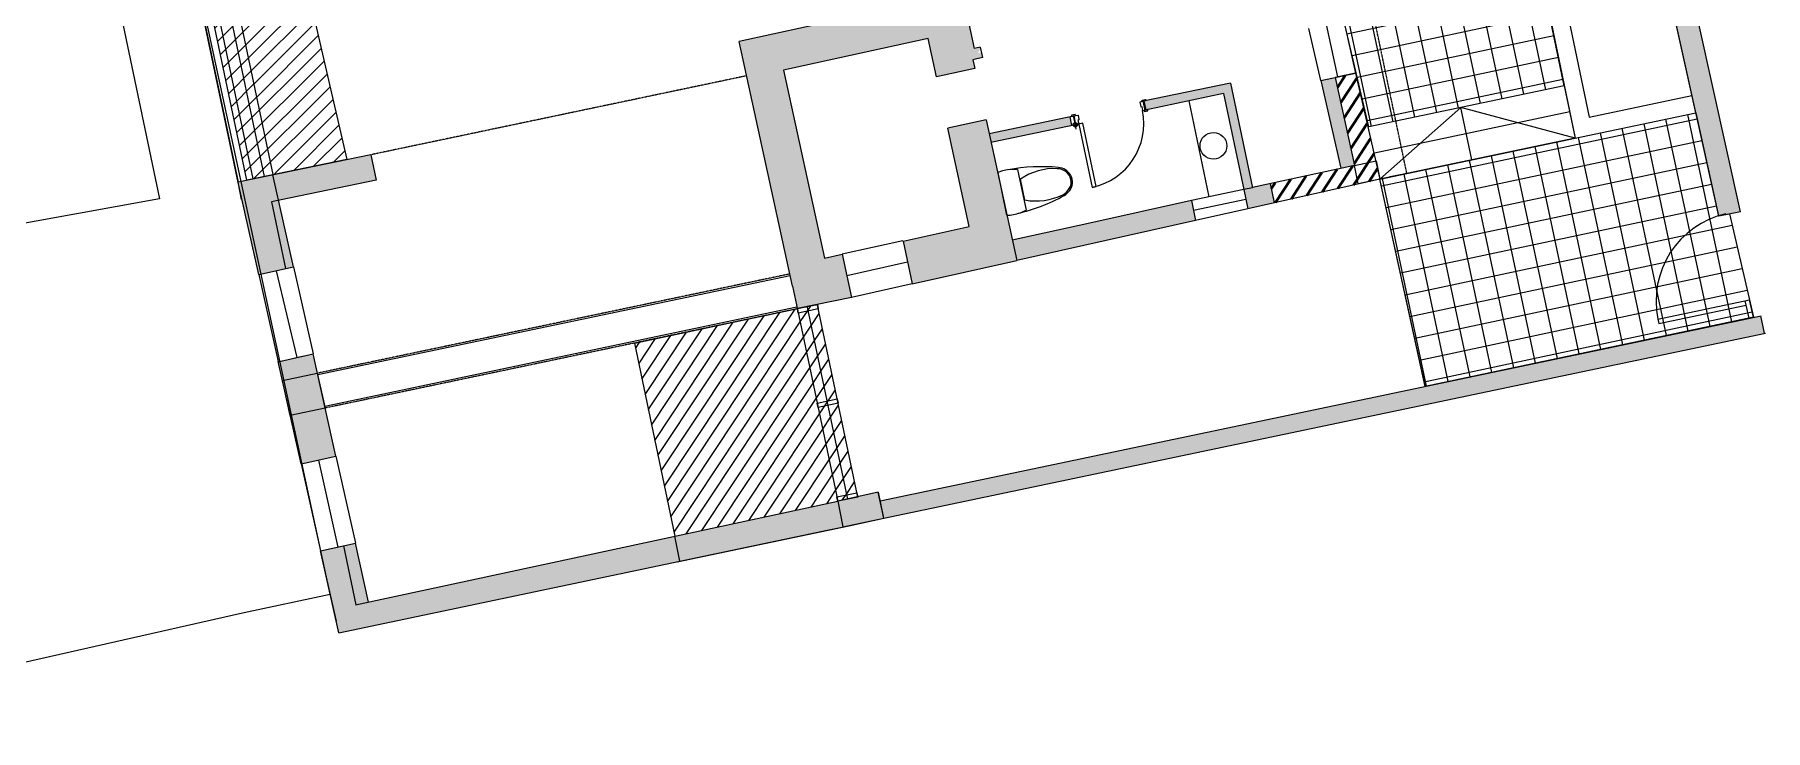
# Model space of a CAD drawing. Header units: inches. Extents: x 18308143 to 18311226, y 67592878 to 67595053.
# Drawn here: x 18309284 to 18311226, y 67593051 to 67593832 of the extents above; entities that cross this region are included whole.
import ezdxf

# ---------------------------------------------------------------- set-up
doc = ezdxf.new("R2010")
doc.units = ezdxf.units.IN
doc.header["$MEASUREMENT"] = 0
doc.linetypes.add('DASHED2', pattern=[0.375, 0.25, -0.125])
doc.linetypes.add('HIDDEN2', pattern=[0.1875, 0.125, -0.0625])
for name, color, linetype in [('A-Anno-Dim 100', 9, 'Continuous'), ('A-Concrete', 4, 'Continuous'), ('A-Dashed', 9, 'DASHED2'), ('A-Door', 9, 'Continuous'), ('A-Flor-Strs', 8, 'Continuous'), ('A-Hatch Conc.', 141, 'Continuous'), ('A-Hatch Wall', 240, 'Continuous'), ('A-HATCH-01', 30, 'Continuous'), ('A-hatch-floor', 253, 'Continuous'), ('A-Ovhd', 9, 'HIDDEN2'), ('A-pfix', 12, 'Continuous'), ('A-View 4', 8, 'Continuous'), ('A-Wall', 3, 'Continuous'), ('A-Wall Hatch', 252, 'Continuous'), ('A-Window', 12, 'Continuous')]:
    doc.layers.add(name, color=color, linetype=linetype)
pattern_1 = [(56.42, (18309002.724, 67594278.166), (-10.413925, 6.91377), [])]
pattern_2 = [(56.867, (18310786.951, 67593698.818), (-10.4675, 6.8323), [])]

# ---------------------------------------------------------------- blocks, each defined once
blk = doc.blocks.new('toilete')
at = {"linetype": 'Continuous'}
for p, q in [((24.5, 0), (-24.5, 0)), ((23.3, -22.5), (-23.3, -22.5)), ((-12, -23.5), (12, -23.5))]:
    blk.add_line(p, q, dxfattribs=at)
blk.add_lwpolyline([(23.3, -22.5), (24.5, -16.8), (25.2, -11.4), (25.2, -5.6), (24.5, 0)])
for start, end in [(170.5377, 187.7399), (187.7399, 195.822)]:
    blk.add_arc((26.2, -8.5), 51.5, start, end, dxfattribs=at)
for centre, radius, start, end in [((177.4, -7.8), 202.5, 181.2224, 197.2477), ((-177.4, -7.8), 202.5, 342.7523, 358.7776), ((49.8, -49.3), 66.9, 157.3737, 194.7786), ((-49.8, -49.3), 66.9, 345.2214, 22.6263), ((1.4, -62.5), 18.2, 197.2477, 249.5476), ((2.6, -61.7), 18.1, 194.7786, 226.8543), ((0, -64.5), 14.3, 226.8543, 313.1457), ((-1.4, -62.5), 18.2, 290.4524, 342.7523), ((-2.6, -61.7), 18.1, 313.1457, 345.2214), ((0, -66.1), 14.3, 249.5476, 290.4524)]:
    blk.add_arc(centre, radius, start, end)
blk = doc.blocks.new('*U23')
for p, q in [((0, 0), (0, -100)), ((762, 0), (862, 0)), ((810, 50), (810, -50)), ((810, 0), (810, -100))]:
    blk.add_line(p, q)
blk.add_lwpolyline([(725, 727), (725, 1), (769, 1), (769, 727)], close=True)
for points in [[(20, 14), (-18, 14, 0.414214), (-20, 12), (-20, 0), (-10, 0), (-10, 2), (0, 2), (0, 0), (22, 0), (22, 12, 0.414214)], [(790, 14), (828, 14, -0.414214), (830, 12), (830, 0), (820, 0), (820, 2), (810, 2), (810, 0), (788, 0), (788, 12, -0.414214)], [(20, -114), (-18, -114, -0.414214), (-20, -112), (-20, -100), (-10, -100), (-10, -102), (0, -102), (0, -100), (22, -100), (22, -112, -0.414214)], [(790, -114), (828, -114, 0.414214), (830, -112), (830, -100), (820, -100), (820, -102), (810, -102), (810, -100), (788, -100), (788, -112, 0.414214)]]:
    blk.add_lwpolyline(points, format="xyb", close=True)
for points in [[(49, -100, 0.414214), (51, -98), (51, -48, 0.414214), (49, -46), (39, -46), (39, -2, 0.414214), (37, 0), (7, 0), (7, -100), (49, -100)], [(761, -100, -0.414214), (759, -98), (759, -48, -0.414214), (761, -46), (771, -46), (771, -2, -0.414214), (773, 0), (803, 0), (803, -100), (761, -100)]]:
    blk.add_lwpolyline(points, format="xyb")
for centre, radius in [((769, 0), 1.5), ((810, 0), 25)]:
    blk.add_circle(centre, radius)
blk.add_arc((768, 0), 726, 90, 180)

msp = doc.modelspace()

# ---------------------------------------------------------------- hatches: boundary and pattern name
at = {"layer": 'A-Hatch Conc.', "lineweight": 50}
h = msp.add_hatch(dxfattribs=at)
h.set_pattern_fill('ANSI31', color=256, scale=100)
h.set_pattern_definition(pattern_2)
h.paths.add_polyline_path([(18310788.5, 67593689.9), (18310764.6, 67593684.9), (18310768.9, 67593664.4), (18310793.2, 67593669.5)])
at = {"layer": 'A-Hatch Conc.'}
h = msp.add_hatch(color=256, dxfattribs=at)
h.dxf.hatch_style = 1
h.paths.add_polyline_path([(18309600.9, 67593451.7), (18309561.8, 67593443.5), (18309570.5, 67593404.5), (18309609.7, 67593412.7)])
h = msp.add_hatch(color=256, dxfattribs=at)
h.dxf.hatch_style = 1
h.paths.add_polyline_path([(18310190.7, 67593279.4), (18310236.4, 67593289), (18310230.2, 67593318.3), (18310184.9, 67593308.1)])
at = {"layer": 'A-Hatch Wall'}
h = msp.add_hatch(color=256, dxfattribs=at)
h.dxf.hatch_style = 1
h.paths.add_polyline_path([(18311029.2, 67594394.2), (18311004.7, 67594389), (18311009.1, 67594369.4), (18310921, 67594350.7), (18310916.7, 67594370.3), (18310906.9, 67594368.2), (18310911.2, 67594348.7), (18310808.7, 67594326.9), (18310765.9, 67594530.6), (18310925.6, 67594563.7), (18310946.7, 67594468.3), (18311010, 67594482.1), (18311004.8, 67594506.6), (18310965.7, 67594498), (18310965.7, 67594498.3), (18310950.1, 67594568.9), (18310988.5, 67594577.9), (18310983.2, 67594602.1), (18310958.7, 67594597.1), (18310736.2, 67594549.9), (18310789.6, 67594297.3), (18311014.5, 67594345), (18311173.3, 67593627.8), (18311197.7, 67593633)])
h = msp.add_hatch(dxfattribs=at)
h.set_pattern_fill('ANSI31', color=256, scale=100)
h.set_pattern_definition([(45, (0, 0), (-8.8388347648, 8.8388347648), [])])
h.paths.add_polyline_path([(18309424, 67594231.7), (18309404.4, 67594227.6), (18309458.3, 67593971.2), (18309477.9, 67593975.2)])
h.paths.add_polyline_path([(18309477.9, 67593975.2), (18309487.9, 67593977.2), (18309433.8, 67594233.7), (18309424, 67594231.7)])
h.paths.add_polyline_path([(18309487.9, 67593977.2), (18309495.8, 67593937.9), (18309551.1, 67593675.5), (18309634, 67593691.4), (18309505.2, 67594248.8), (18309433.8, 67594233.7)])
h.paths.add_polyline_path([(18309521.9, 67593668.3), (18309541.3, 67593673.6), (18309486.2, 67593936), (18309466.5, 67593932)])
h.paths.add_polyline_path([(18309495.8, 67593938), (18309486.2, 67593936), (18309541.3, 67593673.6), (18309551.1, 67593675.5)])
h = msp.add_hatch(color=256, dxfattribs=at)
h.dxf.hatch_style = 1
h.paths.add_polyline_path([(18310625.5, 67593777.3), (18310528.6, 67593757), (18310530.7, 67593747.2), (18310530.8, 67593747.2), (18310617.8, 67593765.5), (18310640.4, 67593657.9), (18310650.2, 67593659.9)])
h = msp.add_hatch(color=256, dxfattribs=at)
h.dxf.hatch_style = 1
h.paths.add_polyline_path([(18310743.1, 67593783.6), (18310726.8, 67593780.1), (18310749.4, 67593681.6), (18310764.6, 67593684.9)])
at = {"layer": 'A-Hatch Wall', "lineweight": 50}
h = msp.add_hatch(dxfattribs=at)
h.set_pattern_fill('ANSI31', color=256, scale=100)
h.set_pattern_definition(pattern_2)
h.paths.add_polyline_path([(18310765.9, 67593788.4), (18310743.1, 67593783.4), (18310764.6, 67593684.9), (18310788.5, 67593689.9)])
at = {"layer": 'A-Hatch Wall'}
h = msp.add_hatch(color=256, dxfattribs=at)
h.dxf.hatch_style = 1
h.paths.add_polyline_path([(18310445.2, 67593739.5), (18310354.6, 67593720.4), (18310356.8, 67593710.7), (18310447.2, 67593729.7)])
at = {"layer": 'A-Hatch Wall', "lineweight": 50}
h = msp.add_hatch(dxfattribs=at)
h.set_pattern_fill('ANSI31', color=256, scale=100)
h.set_pattern_definition(pattern_2)
h.paths.add_polyline_path([(18310764.6, 67593684.9), (18310670, 67593664.3), (18310674.5, 67593642.9), (18310769, 67593664.1)])
at = {"layer": 'A-Hatch Wall'}
h = msp.add_hatch(color=256, dxfattribs=at)
h.dxf.hatch_style = 1
h.paths.add_polyline_path([(18309557.5, 67593645.7), (18309549.6, 67593644), (18309565.3, 67593569.1), (18309574.2, 67593571.1)])
h = msp.add_hatch(dxfattribs=at)
h.set_pattern_fill('ANSI31', color=256, scale=100)
h.set_pattern_definition(pattern_1)
h.paths.add_polyline_path([(18310139.7, 67593523.4), (18310139.5, 67593524), (18309956.6, 67593485.6), (18310002.1, 67593268.8), (18310184.9, 67593308.1)])
h = msp.add_hatch(dxfattribs=at)
h.set_pattern_fill('ANSI31', color=256, scale=100)
h.set_pattern_definition(pattern_1)
h.paths.add_polyline_path([(18310150.8, 67593526.5), (18310139.5, 67593524.2), (18310139.7, 67593523.4), (18310184.9, 67593308.1), (18310196.1, 67593310.6)])
h = msp.add_hatch(dxfattribs=at)
h.set_pattern_fill('ANSI31', color=256, scale=100)
h.set_pattern_definition(pattern_1)
h.paths.add_polyline_path([(18310162, 67593528.9), (18310150.8, 67593526.5), (18310196.1, 67593310.6), (18310207.3, 67593313.2)])
h = msp.add_hatch(color=256, dxfattribs=at)
h.dxf.hatch_style = 1
h.paths.add_polyline_path([(18311220.7, 67593516.2), (18310232.4, 67593308.6), (18310236.4, 67593289), (18311224.7, 67593496.6)])
h = msp.add_hatch(color=256, dxfattribs=at)
h.dxf.hatch_style = 1
h.paths.add_polyline_path([(18309596.1, 67593473.5), (18309557, 67593464.8), (18309561.8, 67593443.5), (18309600.9, 67593451.7)])
h = msp.add_hatch(color=256, dxfattribs=at)
h.dxf.hatch_style = 1
h.paths.add_polyline_path([(18309609.7, 67593412.7), (18309570.5, 67593404.5), (18309582.7, 67593350), (18309621.8, 67593358.6)])
h = msp.add_hatch(color=256, dxfattribs=at)
h.dxf.hatch_style = 1
h.paths.add_polyline_path([(18310184.9, 67593308.1), (18310002.1, 67593268.8), (18310007.8, 67593240.9), (18310174.7, 67593276), (18310190.7, 67593279.4)])
h = msp.add_hatch(color=256, dxfattribs=at)
h.dxf.hatch_style = 1
h.paths.add_polyline_path([(18309643.6, 67593261.1), (18309630.3, 67593258.2), (18309644.2, 67593192), (18309658.4, 67593195)])
at = {"layer": 'A-hatch-floor'}
h = msp.add_hatch(dxfattribs=at)
h.set_pattern_fill('NET', color=256, scale=200, angle=12)
h.paths.add_polyline_path([(18310607.7, 67594490.6), (18310742.8, 67594518.7), (18310790, 67594295.3), (18310887.3, 67594318), (18311000, 67593774.2), (18310780.6, 67593728.1), (18310729.8, 67593945.6), (18310820.5, 67593967.3), (18310770.1, 67594196.9), (18310679, 67594175.1)])
h = msp.add_hatch(dxfattribs=at)
h.set_pattern_fill('NET', color=256, scale=200, angle=12)
h.paths.add_polyline_path([(18310793.2, 67593669.5), (18311147.5, 67593743.9), (18311173.1, 67593628.4), (18311185.5, 67593630.4), (18311212.2, 67593514.5), (18310843.9, 67593437)])
at = {"layer": 'A-Wall Hatch'}
for points in [[(18310189.7, 67593585.2), (18310170.1, 67593580.9), (18310124.1, 67593791.9), (18310286.3, 67593827.3), (18310295.7, 67593784.3), (18310338.7, 67593793.7), (18310336.5, 67593803.4), (18310347.3, 67593805.8), (18310346, 67593811.8), (18310341.9, 67593811), (18310345.1, 67593815.8), (18310344.7, 67593817.5), (18310337.9, 67593816), (18310326.9, 67593866.6), (18310323.7, 67593868.4), (18310326.3, 67593869), (18310324.3, 67593878.6), (18310074.1, 67593824), (18310134, 67593549.5), (18310139.5, 67593524.2), (18310200.2, 67593536.9)], [(18310351.2, 67593736), (18310308.2, 67593726.7), (18310332.3, 67593616.3), (18310258.1, 67593600.1), (18310268.5, 67593552.2), (18310385.6, 67593578.3)], [(18309636.3, 67593691.8), (18309551.4, 67593674.3), (18309557.2, 67593645.6), (18309642, 67593663.3)], [(18309636.3, 67593691.8), (18309642, 67593663.3), (18309666.9, 67593668.5), (18309660.8, 67593696.8)], [(18309551.4, 67593674.3), (18309512.1, 67593666.2), (18309517.3, 67593642.2), (18309518.3, 67593637.7), (18309549.6, 67593644), (18309557.2, 67593645.6)], [(18310670, 67593664.3), (18310650.2, 67593659.9), (18310650.2, 67593659.9), (18310640.4, 67593657.9), (18310644.9, 67593636.3), (18310674.5, 67593642.9)], [(18309549.6, 67593644), (18309518.3, 67593637.7), (18309535.2, 67593562.4), (18309565.3, 67593569.1)], [(18310581.7, 67593645.5), (18310467.6, 67593620.2), (18310380.6, 67593601.2), (18310385.6, 67593578.3), (18310586.3, 67593623.2)], [(18309630.3, 67593258.2), (18309604.6, 67593252.4), (18309612.3, 67593217.6), (18309619.3, 67593186.9), (18309643.9, 67593191.9), (18309644.2, 67593192)], [(18310002.1, 67593268.8), (18309644.2, 67593192), (18309649.5, 67593165.6), (18310007.8, 67593240.9)], [(18309644.2, 67593192), (18309619.2, 67593186.9), (18309625.1, 67593160.5), (18309649.5, 67593165.6)]]:
    msp.add_hatch(color=256, dxfattribs=at).paths.add_polyline_path(points)

# ---------------------------------------------------------------- linework, layer by layer
at = {"layer": 'A-Anno-Dim 100'}
msp.add_lwpolyline([(18309512, 67593665.7), (18309367.8, 67594353.1)], dxfattribs=at)
at = {"layer": 'A-Concrete'}
msp.add_lwpolyline([(18310764.6, 67593684.9), (18310788.9, 67593690), (18310793.2, 67593669.5), (18310768.9, 67593664.4)], close=True, dxfattribs=at)
for points in [[(18309609.7, 67593412.7), (18309570.4, 67593404.4), (18309561.8, 67593443.5), (18309600.9, 67593451.7), (18309609.7, 67593412.7)], [(18310230.2, 67593318.3), (18310184.9, 67593308.1), (18310190.7, 67593279.4), (18310236.4, 67593289), (18310230.5, 67593318.4)]]:
    msp.add_lwpolyline(points, dxfattribs=at)
at = {"layer": 'A-Dashed'}
msp.add_lwpolyline([(18310823.4, 67593675.8), (18310793.2, 67593669.5)], dxfattribs=at)
at = {"layer": 'A-Door'}
msp.add_arc((18311203, 67593532.9), 100, 102.5207, 191.8669, dxfattribs=at)
at = {"layer": 'A-Flor-Strs'}
for points in [[(18310607.7, 67594490.6), (18310742.8, 67594518.7), (18310790, 67594295.3), (18310887.3, 67594318), (18311000, 67593774.2), (18310780.6, 67593728.1), (18310729.8, 67593945.6), (18310820.5, 67593967.3), (18310770.1, 67594196.9), (18310679, 67594175.1)], [(18310793.2, 67593669.5), (18311147.5, 67593743.9), (18311173.1, 67593628.4), (18311185.5, 67593630.4), (18311212.2, 67593514.5), (18310843.9, 67593437)]]:
    msp.add_lwpolyline(points, close=True, dxfattribs=at)
for points in [[(18309516.8, 67593183.1), (18309615.4, 67593203.8), (18309386.3, 67594265.1), (18309641.8, 67594318.7), (18309607.2, 67594483.1), (18309524, 67594465.6), (18309540, 67594389.3), (18309279.7, 67594334.7), (18309424, 67593647.3), (18308830.5, 67593539.9), (18308933, 67593051.1), (18309516.8, 67593183.1)], [(18311000, 67593774.2), (18310780.6, 67593728.1)], [(18311006.2, 67593744.9), (18310787, 67593698.8)], [(18310896.3, 67593691.1), (18310884, 67593749.9), (18310793.2, 67593669.5)], [(18311012.3, 67593715.5), (18310884, 67593749.9)], [(18311012.3, 67593715.5), (18310793.2, 67593669.5)], [(18309515.9, 67593646.6), (18309512.1, 67593666.2)], [(18310843.8, 67593437.6), (18310793.2, 67593669.5)], [(18309514.9, 67593652.4), (18309519.2, 67593632.9)]]:
    msp.add_lwpolyline(points, dxfattribs=at)
at = {"layer": 'A-HATCH-01'}
for p, q in [((18310131.4, 67593561.2), (18309601.4, 67593449.8)), ((18310139.1, 67593526), (18309609.2, 67593414.6))]:
    msp.add_line(p, q, dxfattribs=at)
for points in [[(18311186.4, 67593630.6), (18311186.4, 67593630.6)], [(18311105.1, 67593512.4), (18311207.9, 67593534)], [(18311106.2, 67593507.5), (18311204, 67593528.1)], [(18311207.3, 67593513.4), (18311203, 67593532.9)], [(18311212.2, 67593514.5), (18311207.9, 67593534)], [(18311105.1, 67593512.4), (18311106.2, 67593507.5)]]:
    msp.add_lwpolyline(points, dxfattribs=at)
at = {"layer": 'A-Ovhd'}
for p, q in [((18310082.6, 67593785.4), (18309660.8, 67593696.8)), ((18310131, 67593563.1), (18309600.9, 67593451.7)), ((18310139.5, 67593524), (18309609.7, 67593412.7))]:
    msp.add_line(p, q, dxfattribs=at)
msp.add_lwpolyline([(18310823.4, 67593675.8), (18310644.1, 67594529), (18310598.1, 67594519.3)], dxfattribs=at)
at = {"layer": 'A-pfix'}
msp.add_lwpolyline([(18310578.6, 67593757.3), (18310601.2, 67593649.6)], dxfattribs=at)
msp.add_circle((18310606.3, 67593706.9), 15, dxfattribs=at)
at = {"layer": 'A-View 4'}
for p, q in [((18310906.9, 67594322.2), (18311027.8, 67593739.2)), ((18311027.8, 67593739.2), (18311143.2, 67593763.5))]:
    msp.add_line(p, q, dxfattribs=at)
msp.add_lwpolyline([(18310887.3, 67594318), (18311012.3, 67593715.5), (18311147.5, 67593743.9), (18311014.5, 67594345)], close=True, dxfattribs=at)
for points in [[(18311000, 67593774.2), (18310888, 67594314.9)], [(18311000, 67593774.2), (18311012.3, 67593715.5)]]:
    msp.add_lwpolyline(points, dxfattribs=at)
at = {"layer": 'A-Wall'}
for p, q in [((18310324.3, 67593878.6), (18310074.1, 67593824)), ((18310324.3, 67593878.6), (18310337.9, 67593816)), ((18310134, 67593549.5), (18310074.1, 67593824)), ((18310286.3, 67593827.3), (18310124.1, 67593791.9)), ((18310295.7, 67593784.3), (18310286.3, 67593827.3)), ((18310344.7, 67593817.5), (18310337.9, 67593816)), ((18310344.7, 67593817.5), (18310347.3, 67593805.8)), ((18310347.3, 67593805.8), (18310336.5, 67593803.4)), ((18310336.5, 67593803.4), (18310338.7, 67593793.7)), ((18310124.1, 67593791.9), (18310170.1, 67593580.9)), ((18310338.7, 67593793.7), (18310295.7, 67593784.3)), ((18310726.8, 67593780.1), (18310765.9, 67593788.4)), ((18310743.1, 67593783.4), (18310764.6, 67593684.9)), ((18310351.2, 67593736), (18310308.2, 67593726.7)), ((18310332.3, 67593616.3), (18310308.2, 67593726.7)), ((18310351.2, 67593736), (18310385.6, 67593578.3)), ((18309660.8, 67593696.8), (18309666.9, 67593668.5)), ((18310764.6, 67593684.9), (18310650.2, 67593660)), ((18309535.2, 67593562.4), (18309512, 67593665.7)), ((18309666.9, 67593668.5), (18309549.6, 67593644)), ((18309574.2, 67593571.1), (18309551.1, 67593674.5)), ((18309549.6, 67593644), (18309565.3, 67593569.1)), ((18310258.1, 67593600.1), (18310332.3, 67593616.3)), ((18310170.1, 67593580.9), (18310189.7, 67593585.2)), ((18310189.7, 67593585.2), (18310200.2, 67593536.9)), ((18310258.1, 67593600.1), (18310268.5, 67593552.2)), ((18310268.5, 67593552.2), (18310385.6, 67593578.3)), ((18310134, 67593549.5), (18310139.7, 67593523.4)), ((18309621.8, 67593358.7), (18309596.1, 67593473.5)), ((18309582.7, 67593350), (18309557, 67593464.8)), ((18309643.9, 67593191.9), (18310184.9, 67593308.1)), ((18310004.5, 67593240.2), (18310197.2, 67593280.7)), ((18309625.1, 67593160.5), (18309604.6, 67593252.4)), ((18309630.3, 67593258.2), (18309644.2, 67593192)), ((18309658.4, 67593195), (18309643.6, 67593261.1))]:
    msp.add_line(p, q, dxfattribs=at)
at = {"layer": 'A-Wall', "flags": 128}
for points in [[(18311197.7, 67593632.9), (18311029.2, 67594394.2)], [(18311173.3, 67593627.8), (18311014.5, 67594345)], [(18310765.9, 67593788.4), (18310793.2, 67593669.5), (18310644.9, 67593636.3)], [(18310586.3, 67593623.2), (18310385.6, 67593578.3)], [(18311224.7, 67593496.6), (18311220.7, 67593516.2)]]:
    msp.add_lwpolyline(points, dxfattribs=at)
at = {"layer": 'A-Wall'}
msp.add_lwpolyline([(18309521.9, 67593668.3), (18309404.4, 67594227.6), (18309505.2, 67594248.8), (18309634, 67593691.4)], close=True, dxfattribs=at)
for points in [[(18310625.5, 67593777.3), (18310527.6, 67593756.8)], [(18310625.5, 67593777.3), (18310650.2, 67593659.9)], [(18310726.8, 67593780.1), (18310749.4, 67593681.7)], [(18310529.7, 67593747), (18310527.6, 67593756.8)], [(18310617.8, 67593765.5), (18310529.7, 67593747)], [(18310617.8, 67593765.5), (18310640.4, 67593657.9)], [(18310449.3, 67593740.3), (18310354.6, 67593720.4)], [(18310445.2, 67593739.5), (18310447.2, 67593729.7)], [(18310451.4, 67593730.5), (18310356.7, 67593710.6)], [(18309660.8, 67593696.8), (18309512.1, 67593666.2)], [(18310650.2, 67593659.9), (18310640.4, 67593657.9)], [(18310670, 67593664.5), (18310674.5, 67593642.9)], [(18310581.7, 67593645.5), (18310467.6, 67593620.2), (18310380.6, 67593601.2)], [(18310581.7, 67593645.5), (18310586.4, 67593623)], [(18310581.7, 67593645.5), (18310586.4, 67593623)], [(18310640.4, 67593657.9), (18310644.9, 67593636.3)], [(18311197.7, 67593633), (18311173.3, 67593627.8)], [(18309535.2, 67593562.4), (18309574.2, 67593571.1)], [(18309956.6, 67593485.6), (18310139.5, 67593524.2)], [(18310200.2, 67593536.9), (18310139.5, 67593524.2)], [(18310207.4, 67593312.8), (18310162.2, 67593528.1)], [(18310232.5, 67593308.6), (18311220.8, 67593516.3)], [(18309956.6, 67593485.6), (18310002.1, 67593268.8)], [(18310236.4, 67593289), (18311225.6, 67593496.8)], [(18309556.8, 67593464.7), (18309585.8, 67593471.2)], [(18309559.9, 67593465.4), (18309596.1, 67593473.5)], [(18309582.7, 67593350), (18309621.8, 67593358.7)], [(18310236.4, 67593289), (18310230.2, 67593318.3), (18310184.9, 67593308.1)], [(18309625.1, 67593160.5), (18310174.7, 67593276), (18310197.2, 67593280.7)], [(18310197.2, 67593280.7), (18310236.4, 67593289)], [(18309604.5, 67593252.4), (18309643.6, 67593261.1)], [(18309622.3, 67593173.7), (18309604.5, 67593252.4)], [(18310007.8, 67593240.9), (18310002.1, 67593268.8)]]:
    msp.add_lwpolyline(points, dxfattribs=at)
at = {"layer": 'A-Window'}
for p, q in [((18309551.3, 67593674.7), (18309495.8, 67593938)), ((18310640.4, 67593657.9), (18310581.7, 67593645.5)), ((18310642.7, 67593646.6), (18310584, 67593634.3))]:
    msp.add_line(p, q, dxfattribs=at)
for points in [[(18309393.1, 67594232.8), (18309512.1, 67593666.2)], [(18309528.8, 67593670), (18309473.4, 67593933.4)], [(18309541.5, 67593672.6), (18309486.2, 67593936)], [(18310727, 67593780.1), (18310713.3, 67593838.6)], [(18310746, 67593784.2), (18310733.2, 67593842.9)], [(18310752.5, 67593846.9), (18310765.9, 67593788.4), (18310743.1, 67593783.4)], [(18310644.9, 67593636.3), (18310586.3, 67593623.2)], [(18310258, 67593600.4), (18310189.7, 67593585.2)], [(18309535.2, 67593562.4), (18309557, 67593464.8)], [(18309554.7, 67593566.7), (18309578, 67593469.5)], [(18309574.2, 67593571.1), (18309596.1, 67593473.5)], [(18310263.2, 67593576.3), (18310194.9, 67593561)], [(18310268.5, 67593552.2), (18310200.2, 67593536.9)], [(18310139.7, 67593523.4), (18310184.9, 67593308.1)], [(18310196.2, 67593310.5), (18310150.9, 67593525.7)], [(18309582.7, 67593350), (18309604.6, 67593252.4)], [(18309602.2, 67593354.3), (18309624, 67593256.7)], [(18309621.8, 67593358.7), (18309643.6, 67593261)]]:
    msp.add_lwpolyline(points, dxfattribs=at)
for points in [[(18310140.5, 67593519.3), (18310139.5, 67593524.2), (18310162, 67593528.9), (18310163, 67593524)], [(18310162.8, 67593413.3), (18310161.8, 67593418.2), (18310184.3, 67593422.9), (18310185.3, 67593418)], [(18310184.9, 67593308.1), (18310183.9, 67593313), (18310206.4, 67593317.7), (18310207.4, 67593312.8)]]:
    msp.add_lwpolyline(points, close=True, dxfattribs=at)

# ---------------------------------------------------------------- block references
at = {"layer": 'A-Door', "xscale": 0.1000000000000008, "yscale": 0.1000000000000008, "zscale": 0.1000000000000008, "rotation": 191.8668564304527}
msp.add_blockref('*U23', (18310530.7, 67593747.2), dxfattribs=at)
at = {"layer": 'A-pfix', "rotation": 101.8668564304527}
msp.add_blockref('toilete', (18310369.3, 67593653), dxfattribs=at)

doc.saveas('drawing.dxf')
